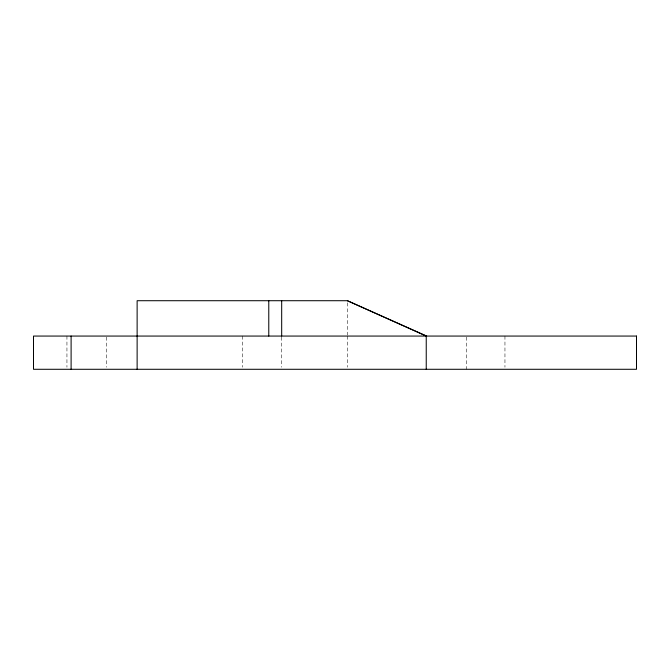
<?xml version="1.0" encoding="UTF-8"?>
<svg xmlns="http://www.w3.org/2000/svg" width="670" height="670" viewBox="0 0 670 670"><rect width="100%" height="100%" fill="white"/><g stroke="black" fill="none" stroke-linecap="round" stroke-linejoin="round"><path stroke-width="0.5" stroke-dasharray="3.35 2.51" d="M504.954 336.064L504.954 367.21M466.454 337.102L466.454 369.287M347.387 302.798L347.387 335.025M347.387 336.064L347.387 367.21M281.685 337.102L281.685 367.21M242.364 336.064L242.364 367.21M106.362 337.102L106.362 367.21M66.941 336.064L66.941 367.21"/><path stroke-width="1" d="M426.648 336.064L347.387 300.713L137.124 300.713L137.124 369.287M347.387 300.713L426.237 336.064L426.237 369.287M281.685 300.713L281.685 336.064M268.779 300.713L268.779 336.064M71.104 336.064L71.104 369.287M636.5 336.064L33.5 336.064L33.5 369.287L636.5 369.287L636.5 336.064"/></g></svg>
